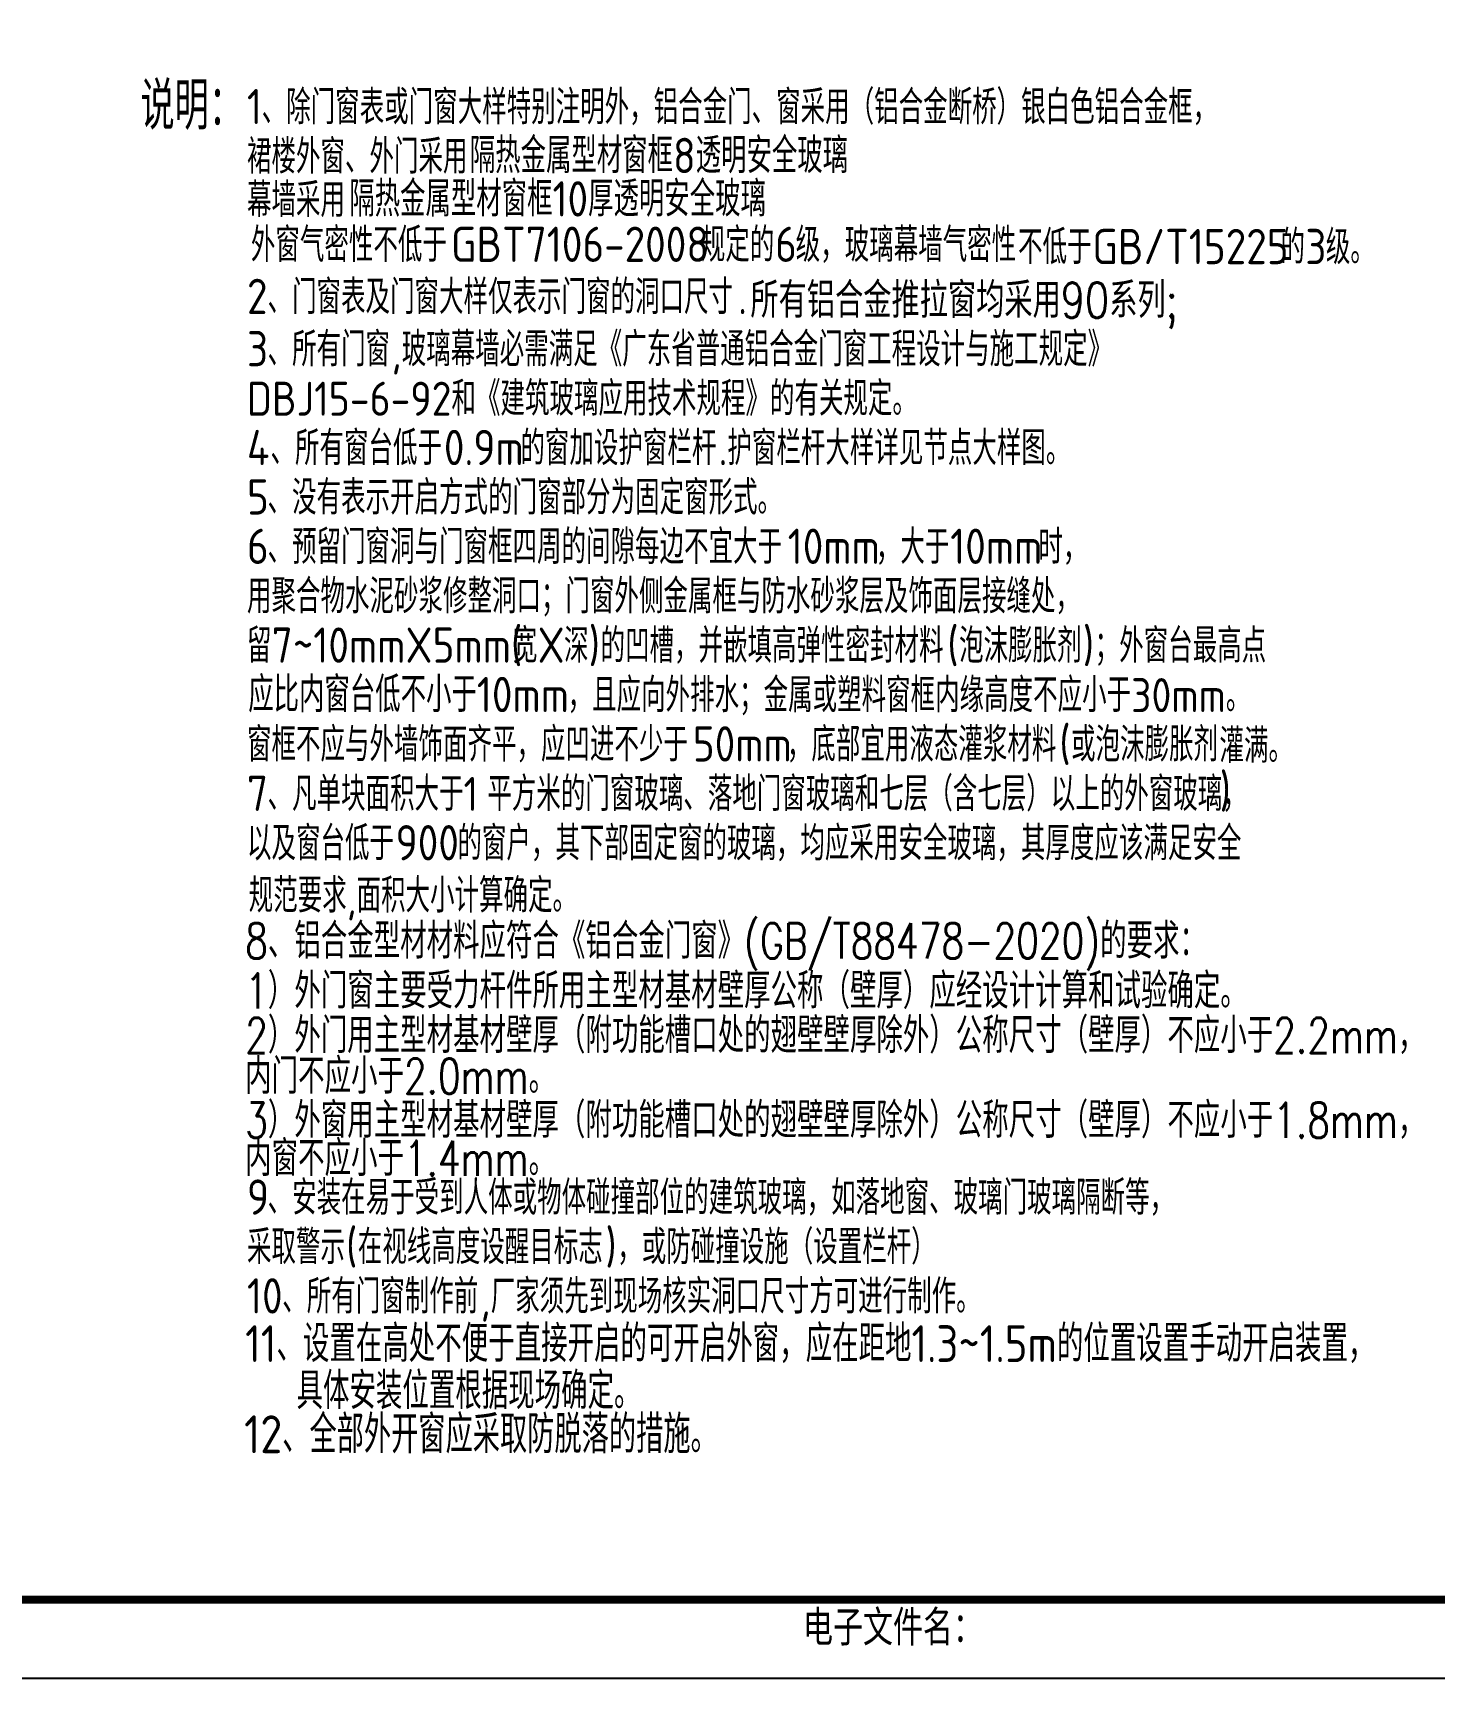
# Model space of a CAD drawing. Extents: x -446699 to 757189, y -606167 to -103070.
# Drawn here: x -212258 to -203321, y -424231 to -413741 of the extents above; entities that cross this region are included whole.
import ezdxf

# ---------------------------------------------------------------- set-up
doc = ezdxf.new("R2010")
doc.units = 0
doc.header["$LTSCALE"] = 1000
doc.header["$MEASUREMENT"] = 0
for name, color, linetype in [('14', 14, 'Continuous'), ('DIM_SYMB', 3, 'Continuous'), ('PUB_TEXT', 7, 'Continuous'), ('PUB_TITLE', 4, 'Continuous')]:
    doc.layers.add(name, color=color, linetype=linetype)
doc.styles.add('_HZTXT', font='txt.shx', dxfattribs={"width": 0.8, "bigfont": 'HZTXT.shx'})
doc.styles.add('HZTXT', font='romane.shx', dxfattribs={"width": 0.7, "bigfont": 'hztxt.shx'})
doc.styles.get("Standard").update_dxf_attribs({"font": 'gbenor.shx', "bigfont": 'gbcbig.shx'})

# ---------------------------------------------------------------- blocks, each defined once
blk = doc.blocks.new('YHYHHRR')
at = {"layer": '14', "style": 'HZTXT', "width": 0.85}
blk.add_text('电子文件名：', height=450, rotation=359.9997, dxfattribs=at).set_placement((242776, 460265))

msp = doc.modelspace()

# ---------------------------------------------------------------- linework, layer by layer
at = {"layer": 'PUB_TITLE'}
msp.add_lwpolyline([(-224493.9, -424230.8), (-194793.9, -424230.8), (-194793.9, -403230.8), (-224493.9, -403230.8)], close=True, dxfattribs=at)
at = {"layer": 'PUB_TITLE', "const_width": 50}
msp.add_lwpolyline([(-223243.9, -423730.8), (-195293.9, -423730.8), (-195293.9, -403730.8), (-223243.9, -403730.8)], close=True, dxfattribs=at)

# ---------------------------------------------------------------- block references
at = {"xscale": 0.49999995, "yscale": 0.49999995, "zscale": 0.49999995}
msp.add_blockref('YHYHHRR', (-328734.2, -654155.6), dxfattribs=at)

# ---------------------------------------------------------------- texts
at = {"layer": 'DIM_SYMB', "color": 7}
msp.add_text('说明：', height=303.83, dxfattribs=at).set_placement((-211573, -414357.3, 0))
at = {"layer": 'PUB_TEXT'}
for s, height, p in [('1', 225, (-210892.7, -414323.1, 0)), ('、除门窗表或门窗大样特别注明外，铝合金门、窗采用（铝合金断桥）银白色铝合金框，', 217.021, (-210798.9, -414323.1, 0)), ('裙楼外窗、外门采用', 217.02, (-210892.7, -414638.1, 0)), ('隔热金属型材窗框8透明安全玻璃', 225, (-209471.4, -414635.1, 0)), ('隔热金属型材窗框10厚透明安全玻璃', 225, (-210240.1, -414911.7, 0)), ('幕墙采用', 217.02, (-210892.7, -414914.6, 0)), ('外窗气密性不低于', 217.02, (-210867.7, -415201.1, 0)), ('GBT7106-2008', 225, (-209591.9, -415201.1, 0)), ('规定的', 217.02, (-207998.1, -415201.1, 0)), ('6', 225, (-207524.2, -415201.1, 0)), ('级，玻璃幕墙气密性', 217.02, (-207392.9, -415201.1, 0)), ('不低于', 217.02, (-205974.6, -415215.4, 0)), ('的', 217, (-204300.7, -415215.4, 0)), ('级。', 217.02, (-204011.4, -415215.4, 0)), ('GB/T15225', 225, (-205500.7, -415215.4, 0)), ('3', 225, (-204142.7, -415215.4, 0)), ('、门窗表及门窗大样仅表示门窗的洞口尺寸', 217.021, (-210761.4, -415533.4, 0)), ('2', 225, (-210892.7, -415533.4, 0)), ('.', 225, (-207759.8, -415533.4, 0)), ('3', 225, (-210892.7, -415866.8, 0)), ('、所有门窗', 217.02, (-210761.4, -415866.8, 0)), ('玻璃幕墙必需满足《广东省普通铝合金门窗工程设计与施工规定》', 217.021, (-209905.9, -415866.8, 0)), (',', 225, (-209971.5, -415866.8, 0)), ('DBJ15-6-92和《建筑玻璃应用技术规程》的有关规定。', 217.021, (-210892.7, -416181.8, 0)), ('4', 225, (-210892.7, -416496.8, 0)), ('、所有窗台低于', 217.02, (-210742.7, -416496.8, 0)), ('0.9m', 225, (-209636.8, -416496.8, 0)), ('的窗加设护窗栏杆', 217.02, (-209148.7, -416496.8, 0)), ('护窗栏杆大样详见节点大样图。', 217.021, (-207828.6, -416496.8, 0)), ('.', 225, (-207884.8, -416496.8, 0)), ('5', 225, (-210892.7, -416811.8, 0)), ('、没有表示开启方式的门窗部分为固定窗形式。', 217.021, (-210761.4, -416811.8, 0)), ('6', 225, (-210892.7, -417126.8, 0)), ('、预留门窗洞与门窗框四周的间隙每边不宜大于', 217.021, (-210761.4, -417126.8, 0)), ('10mm', 225, (-207443.9, -417126.8, 0)), ('，大于', 217.02, (-206881.4, -417126.8, 0)), ('10mm', 225, (-206407.4, -417126.8, 0)), ('时，', 217.02, (-205844.9, -417126.8, 0)), ('用聚合物水泥砂浆修整洞口；门窗外侧金属框与防水砂浆层及饰面层接缝处，', 217.021, (-210892.7, -417441.8, 0)), ('留', 217, (-210892.7, -417756.8, 0)), ('7~10mmX5mm(', 225, (-210734.7, -417756.8, 0)), ('宽', 217, (-209197.2, -417756.8, 0)), ('X', 225, (-209039.2, -417756.8, 0)), ('深', 217, (-208870.5, -417756.8, 0)), (')', 225, (-208712.5, -417756.8, 0)), ('的凹槽，并嵌填高弹性密封材料', 217.021, (-208637.5, -417756.8, 0)), ('(', 225, (-206425.8, -417756.8, 0)), ('泡沫膨胀剂', 217.02, (-206350.8, -417756.8, 0)), (')', 225, (-205560.9, -417756.8, 0)), ('；外窗台最高点', 217.02, (-205485.9, -417756.8, 0)), ('应比内窗台低不小于10mm', 225, (-210884.6, -418071.8, 0)), ('，且应向外排水；金属或塑料窗框内缘高度不应小于30mm。', 217.021, (-208847.6, -418071.8, 0)), ('窗框不应与外墙饰面齐平，应凹进不少于', 217.021, (-210892.7, -418386.8, 0)), ('50mm', 225, (-208049.1, -418386.8, 0)), ('，底部宜用液态灌浆材料', 217.021, (-207449.1, -418386.8, 0)), ('(', 225, (-205711.3, -418386.8, 0)), ('或泡沫膨胀剂', 217.02, (-205636.3, -418386.8, 0)), ('灌满。', 217.02, (-204689.9, -418395.4, 0)), (')', 225, (-204688.4, -418684.5, 0)), ('7', 225, (-210892.7, -418701.8, 0)), ('、凡单块面积大于1', 217.02, (-210761.4, -418701.8, 0)), ('平方米的门窗玻璃、落地门窗玻璃和七层（含七层）以上的外窗玻璃，', 217.021, (-209359.7, -418701.8, 0)), ('以及窗台低于', 217.02, (-210892.7, -419016.8, 0)), ('900', 225, (-209944.8, -419016.8, 0)), ('的窗户，其下部固定窗的玻璃，均应采用安全玻璃，其厚度应该满足安全', 217.021, (-209550.4, -419016.8, 0)), ('规范要求,面积大小计算确定。', 217.021, (-210881.9, -419349.6, 0)), ('9', 225, (-210892.7, -421276.3, 0)), ('、安装在易于受到人体或物体碰撞部位的建筑玻璃，如落地窗、玻璃门玻璃隔断等，', 217.021, (-210760.8, -421276.3, 0)), ('采取警示', 217.02, (-210892.7, -421591.3, 0)), ('(', 225, (-210260.8, -421591.3, 0)), ('在视线高度设醒目标志', 217.02, (-210185.8, -421591.3, 0)), (')', 225, (-208606, -421591.3, 0)), ('，或防碰撞设施（设置栏杆）', 217.021, (-208531, -421591.3, 0)), ('10', 225, (-210892.7, -421906.3, 0)), ('、所有门窗制作前', 217.02, (-210667.7, -421906.3, 0)), ('厂家须先到现场核实洞口尺寸方可进行制作。', 217.021, (-209338.2, -421906.3, 0)), (',', 225, (-209403.9, -421906.3, 0)), ('11、设置在高处不便于直接开启的可开启外窗，应在距地1.3~1.5m的位置设置手动开启装置，', 234.383, (-210904.3, -422215.4, 0)), ('具体安装位置根据现场确定。', 234.383, (-210576.6, -422515.9, 0)), ('12、全部外开窗应采取防脱落的措施。', 241.135, (-210910.9, -422796.7, 535661))]:
    msp.add_text(s, height=height, dxfattribs=at).set_placement(p)
at = {"layer": 'PUB_TEXT', "style": '_HZTXT'}
for s, width, p in [('所有铝合金推拉窗均采用90系列;', 0.8, (-207681.8, -415557.6, -2365.8)), ('8、铝合金型材材料应符合《铝合金门窗》(GB/T88478-2020)的要求：', 0.75, (-210904, -419643.2, 0)), ('1）外门窗主要受力杆件所用主型材基材壁厚公称（壁厚）应经设计计算和试验确定。', 0.75, (-210904, -419961.3, 0)), ('2）外门用主型材基材壁厚（附功能槽口处的翅壁壁厚除外）公称尺寸（壁厚）不应小于2.2mm，', 0.75, (-210904, -420245.2, 0)), ('内门不应小于2.0mm。', 0.75, (-210904, -420505.4, 0)), ('3）外窗用主型材基材壁厚（附功能槽口处的翅壁壁厚除外）公称尺寸（壁厚）不应小于1.8mm，', 0.75, (-210904, -420786.1, 0)), ('内窗不应小于1.4mm。', 0.75, (-210904, -421029.3, 0))]:
    msp.add_text(s, height=225, dxfattribs=dict(at, width=width)).set_placement(p)

doc.saveas('drawing.dxf')
